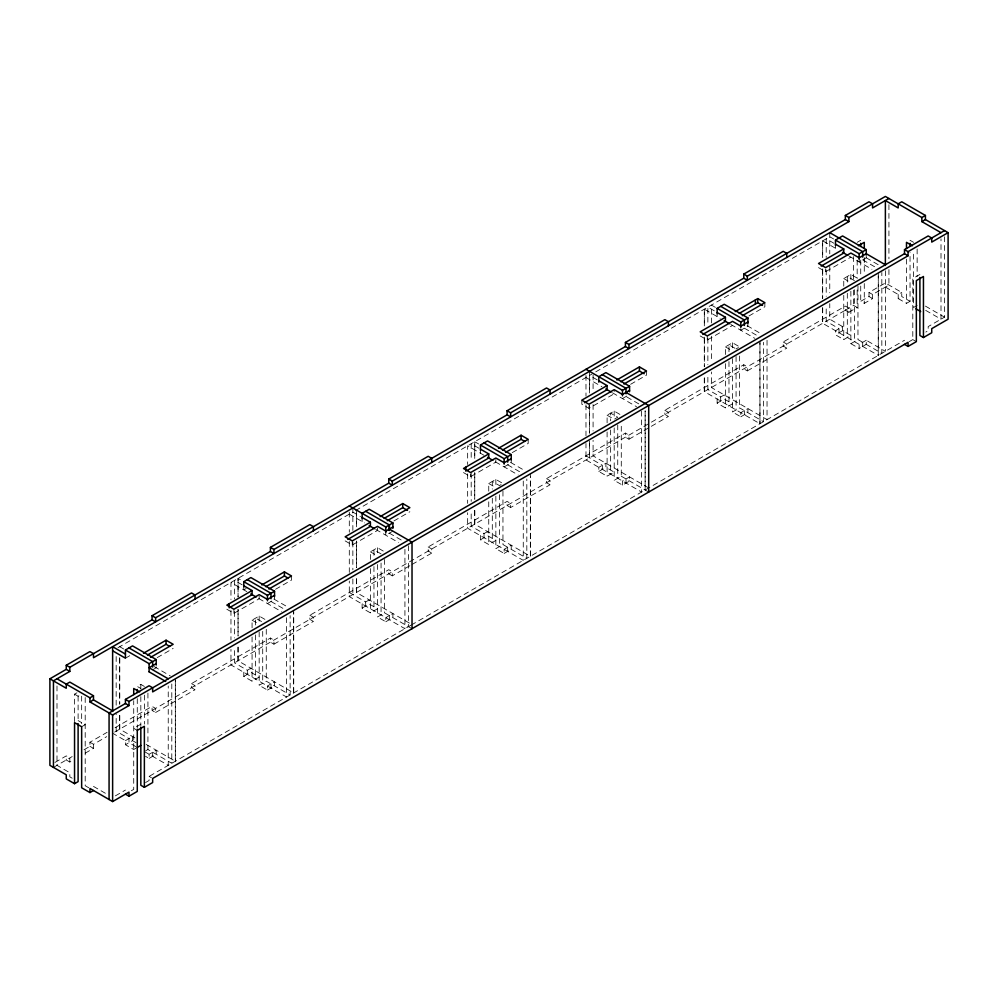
<?xml version="1.0" encoding="UTF-8"?>
<svg xmlns="http://www.w3.org/2000/svg" width="998" height="998" viewBox="0 0 998 998"><rect width="100%" height="100%" fill="white"/><g stroke="black" fill="none" stroke-linecap="round" stroke-linejoin="round"><path stroke-width="0.75" stroke-dasharray="4.99 3.74" d="M119.71 729.126L119.71 713.582L119.723 729.139L135.603 738.308M146.195 744.421L175.336 761.249L175.336 678.802M238.048 660.813L238.048 645.257L238.06 660.813L293.686 692.924L293.686 612.036M238.06 578.366L238.06 597.029L238.06 578.366L242.027 580.661M293.674 692.924L293.674 610.477M356.398 592.488L356.398 576.931L356.411 592.488L412.024 624.598M356.398 510.04L356.398 527.156L356.411 513.159M474.736 524.162L474.736 508.606L474.749 524.175L530.362 556.285L530.362 476.944M474.736 441.727L474.736 458.831L474.749 441.727L478.716 444.01M530.362 556.273L530.362 473.838M589.531 440.891L589.531 457.895L589.531 442.339M589.531 433.169L589.531 405.35M589.531 392.987L589.531 371.343M645.145 411.188L645.145 490.006L645.145 410.677M704.326 391.628L704.326 376.071L704.326 391.615L759.952 423.738L759.952 341.291M704.326 309.18L704.326 326.284L704.326 309.18L720.219 318.35M878.29 272.965L878.29 355.413L822.664 323.302L822.664 307.746M822.664 240.855L822.664 257.971L822.664 240.855L837.846 249.625M829.762 232.659L829.762 253.866M835.476 248.252L835.476 244.161M859.153 257.821L859.153 261.913L866.252 257.821L866.252 253.717M118.013 647.677L352.855 512.099L360.552 516.54M355.538 510.539L591.901 374.088M595.756 371.855L829.762 236.751L833.604 238.971M125.436 658.193L131.362 654.775M246.144 588.508L243.774 589.868L243.774 585.764M74.551 721.641L74.551 694.171L76.921 692.812M857.182 242.339L860.725 240.281M74.551 694.171L78.106 696.23L80.476 694.858M157.222 657.607L173.165 648.401M226.82 609.229L233.919 613.321L259.168 598.75L259.168 594.646M275.56 589.282L291.516 580.075L291.516 575.971M345.158 540.904L352.257 545.008L377.506 530.425L377.506 526.333M393.911 520.956L409.854 511.749M463.496 472.578L470.594 476.682L495.844 462.099L495.844 458.007M512.248 452.63L528.192 443.424L528.192 439.332M581.834 400.161L581.834 404.252L588.945 408.357L614.182 393.786L614.182 389.682M630.586 384.317L646.529 375.111L646.529 371.006M700.184 335.939L707.283 340.031L732.52 325.46M748.924 315.992L764.867 306.785L764.867 302.681M818.522 267.614L825.62 271.718L850.87 257.135M152.657 669.808L156.212 667.762L156.212 663.658M267.452 603.528L274.55 599.436L274.55 595.332M392.9 531.111L385.789 535.215L385.789 531.111M504.127 466.889L511.238 462.785L511.226 458.693M622.465 398.564L629.563 394.459M144.373 686.437L140.83 684.379L137.275 686.437L140.83 688.483M252.07 627.792L252.07 620.157L259.168 616.065L266.266 620.157M370.408 559.466L370.408 551.832L377.506 547.74L383.432 551.158M488.746 491.141L488.746 483.519L495.856 479.414L502.955 483.519L499.399 485.564L492.301 481.46L492.301 489.095M607.096 422.828L607.096 415.193L614.182 411.089L621.28 415.193M725.421 354.502L725.421 346.867L732.52 342.763L739.63 346.867M843.759 286.177L843.759 278.542L850.87 274.45L856.783 277.856M81.649 726.744L85.204 724.698L78.106 720.593M736.075 348.913L738.445 347.554M309.854 615.267L313.409 617.313L313.409 621.417L309.854 619.359L309.854 615.267L388.746 569.708L392.289 571.767L392.289 575.858L410.702 565.23M546.53 478.616L550.073 480.662L550.073 484.766L546.53 482.72L546.53 478.616L625.422 433.07L628.977 435.116L628.977 439.22L625.422 437.174L625.422 433.07M54.94 762.435L66.267 755.898L69.823 757.944L69.823 762.048L72.193 760.676M84.019 749.748L89.932 746.329L89.932 742.225L107.123 732.307M115.057 727.729L152.07 706.359L155.613 708.405L155.613 712.51L152.07 710.464L152.07 706.359M191.516 683.593L195.059 685.638L195.059 689.73L191.516 687.684L191.516 683.593L270.408 638.034L273.951 640.092L273.951 644.184L270.408 642.138L270.408 638.034M428.192 546.941L431.735 548.987L431.735 553.092L428.192 551.033L428.192 546.941L507.084 501.395L510.627 503.441L510.627 507.533L550.073 484.766M664.868 410.29L668.423 412.349L668.423 416.44L664.868 414.395L664.868 410.29L743.772 364.744L747.315 366.79L747.315 370.894L743.772 368.848L743.772 364.744M783.218 341.977L786.761 344.023L786.761 348.115L783.218 346.069L783.218 341.977L845.343 306.099L848.886 308.157L848.886 312.249L845.343 310.203L845.343 306.099M888.931 269.585L888.931 285.041L872.564 294.485L872.564 298.589L864.28 303.367L860.725 301.321L869.009 296.531L869.009 292.439L885.376 282.983L901.755 292.439L901.755 296.543L910.039 301.321L910.039 252.494M845.343 310.203L853.627 305.425L857.17 307.471L857.17 287.636M53.455 767.4L72.193 756.584M89.932 742.225L93.488 744.283L106.711 736.649M114.633 732.07L848.886 308.157M85.204 753.166L93.488 748.375L93.488 744.283M155.613 712.51L195.059 689.73M273.951 644.184L313.409 621.417M412.012 564.469L431.735 553.092M628.977 439.22L650.01 427.069M651.332 426.308L668.423 416.44M747.315 370.894L786.761 348.115M848.886 312.249L857.17 307.471M140.83 724.236L133.72 728.34L136.09 729.7M919.894 274.45L912.796 278.542L912.796 339.582L916.351 341.628M125.436 740.641L132.547 736.536L132.547 740.641L125.436 744.733L125.436 740.641L112.624 733.231M842.586 330.7L842.586 326.596L835.476 330.7L835.476 334.792L843.759 339.582L850.87 335.478L842.586 330.7L835.476 334.792M885.376 287.087L898.2 294.485L901.755 292.439M243.786 676.407L250.885 672.315L259.168 677.093L252.07 681.197L243.786 676.407L243.786 672.315L250.885 668.211L250.885 672.315M362.124 608.094L369.223 603.99L377.506 608.78L370.408 612.872L362.124 608.094L362.124 603.99L369.223 599.898L369.223 603.99M480.462 539.768L487.573 535.664L495.856 540.454L488.746 544.546L480.462 539.768L480.462 535.664L487.573 531.572L487.573 535.664M598.812 471.443L605.898 467.338L605.898 463.247L598.812 467.351L598.812 471.443L607.096 476.233L614.182 472.129L605.898 467.338M717.138 403.117L724.236 399.025L732.52 403.803L725.421 407.908L717.138 403.117L717.138 399.025L724.236 394.921L724.236 399.025M898.2 294.485L898.2 298.589L901.755 296.543M136.09 748.151L133.72 749.523L125.436 744.733M898.2 298.589L906.483 303.367L910.039 301.321M145.558 750.883L147.929 749.523L171.793 763.295L171.793 683.967M259.168 631.884L259.168 685.289L266.266 681.197L290.131 694.97L290.131 615.641M377.506 564.519L377.506 616.976L384.617 612.872L412.024 628.703M495.856 496.206L495.856 548.651L502.955 544.546L526.819 558.331L526.819 479.003M622.478 485.115L622.478 481.011L629.563 476.907L629.563 481.011L622.478 485.115L614.194 480.325L621.28 476.221L621.28 422.815M732.52 358.594L732.52 411.999L739.63 407.908L763.495 421.68L763.495 342.351M850.87 291.229L850.87 343.674L857.968 339.582L881.833 353.354L881.833 272.466M917.137 305.425L913.582 307.471L913.582 251.009M866.252 340.268L859.153 344.36L859.153 348.464L866.252 344.36L866.252 340.268L885.376 351.308L885.376 270.084M149.114 758.405L156.212 754.301L156.212 750.197L149.114 754.301L149.114 758.405L145.558 756.347M267.452 690.08L274.55 685.975L274.55 681.884L267.452 685.975L267.452 690.08L259.168 685.289M385.789 621.754L392.9 617.662L392.9 613.558L385.789 617.65L385.789 621.754L377.506 616.976M504.14 553.428L511.238 549.337L511.238 545.232L504.14 549.337L504.14 553.428L495.856 548.651M740.803 416.79L747.914 412.685L747.914 408.581L740.803 412.685L740.803 416.79L732.52 411.999M115.369 795.868L125.436 790.054M145.558 782.544L149.114 780.486L149.114 776.394L410.839 625.284M411.164 625.097L904.512 340.268M944.545 236.788L944.545 317.152L928.177 326.596L928.177 330.7L925.807 332.06M131.362 790.74L133.72 789.368L133.72 700.683M909.24 341.628L912.796 339.582M910.039 240.281L913.582 242.339M866.252 257.821L880.273 265.917M833.904 243.238L826.207 238.796L826.207 257.472M862.696 259.867L875.458 267.227M849.148 256.149L871.903 269.285M925.42 306.099L944.545 317.152M925.695 310.366L941.002 319.198L941.002 238.834M854.413 280.588L847.314 276.496L847.314 284.118M869.009 292.439L872.564 294.485M843.759 278.542L849.685 281.96M869.009 296.531L872.564 298.589M842.586 326.596L829.762 319.198L829.762 303.642M850.87 343.674L859.153 348.464M715.391 307.372L711.424 305.076L711.424 323.739M747.178 325.722L760.663 333.507M714.281 310.827L707.869 307.122L707.869 325.797M744.358 328.192L757.108 335.553M730.81 324.475L754.837 338.347M734.89 348.24L728.977 344.821L728.977 352.444M725.421 346.867L731.347 350.286M597.228 379.889L589.531 375.448L589.531 392.563M638.782 403.878L626.02 396.518L626.02 392.414M585.988 377.506L601.881 386.675M612.473 392.788L636.499 406.673M607.096 415.193L614.194 419.297L617.737 417.239L610.639 413.135L610.639 420.769M648.7 487.96L593.086 455.849L593.086 440.293M585.976 455.849L602.355 465.293L602.355 469.397M621.28 476.221L648.7 492.051M510.502 462.361L523.987 470.158M478.89 448.214L471.193 443.773L471.193 460.889M507.683 464.843L521.717 472.94M484.005 455.275L467.65 445.819L467.65 464.494M495.457 461.874L518.162 474.986M488.746 483.519L495.856 487.61M510.627 507.533L507.084 505.487L507.084 501.395M389.332 533.157L403.379 541.265M349.3 514.145L364.482 522.915M375.784 529.439L398.539 542.575M381.061 553.89L373.951 549.786L373.963 557.42M370.408 551.832L376.321 555.25M392.289 575.858L388.746 573.813L388.746 569.708M349.3 592.488L365.68 601.944L365.68 606.048M273.814 599.012L288.584 607.533M242.202 584.853L234.505 580.412L234.505 599.087M270.994 601.482L283.756 608.842M246.855 591.639L230.962 582.47L230.962 599.573M258.769 598.526L281.473 611.637M261.526 621.529L255.613 618.111L255.613 625.734M252.07 620.157L257.983 623.575M119.71 646.692L123.69 648.987M154.141 666.564L170.234 675.858M132.547 740.641L136.09 742.687M136.09 746.791L128.992 742.687L128.992 738.582L116.167 731.185L116.167 714.069M144.373 751.569L168.238 765.341L168.238 686.013M149.114 776.394L151.471 777.754M89.932 746.329L93.488 748.375M69.823 762.048L66.267 759.989L66.267 755.898M93.488 786.412L107.522 794.508M72.193 778.215L69.823 776.843L69.823 772.751L56.998 765.341L56.998 684.99M88.76 787.784L85.204 785.725L85.204 696.704M917.137 248.964L917.137 276.421M906.483 259.118L906.483 303.367M888.931 204.677L888.931 258.769M878.277 276.072L878.277 355.413M864.28 257.596L864.28 274.375M864.28 283.532L864.28 303.367M862.696 342.314L862.696 346.418M860.725 260.116L860.725 276.908M860.725 286.064L860.725 301.321M857.968 286.177L857.968 339.582M857.17 260.166L857.17 278.479M854.413 289.744L854.413 341.628M853.627 256.586L853.627 280.999M853.627 290.156L853.627 305.425M850.87 274.45L850.87 282.072M847.314 293.275L847.314 337.536M843.759 295.333L843.759 339.582M839.031 332.746L839.031 328.654L826.207 321.244L826.207 305.687M829.762 266.304L829.762 292.751M826.207 269.909L826.207 296.356M825.62 268.973L825.62 271.718M822.664 307.746L822.664 323.302M767.038 340.293L767.038 419.634L711.424 387.523L711.424 371.967M759.94 342.838L759.94 423.726M747.914 322.042L747.914 326.146L740.803 330.238L740.803 326.146M744.358 410.64L744.358 414.731M739.63 356.024L739.63 407.908M736.075 356.548L736.075 409.953M732.52 342.763L732.52 350.398M728.977 361.6L728.977 405.849M725.421 363.646L725.421 407.908M720.693 401.071L720.693 396.967L707.869 389.569L707.869 374.013M717.138 312.474L717.138 316.578M711.424 336.189L711.424 361.076M707.869 338.235L707.869 364.682M707.283 335.939L707.283 340.031M641.602 411.164L641.602 492.051L585.988 459.941L585.976 443.474M626.02 478.965L626.02 483.057M617.737 424.874L617.737 478.279M614.182 411.089L614.182 417.189M614.182 427.88L614.194 480.325M610.639 429.926L610.639 474.175M607.096 431.972L607.096 476.233M593.086 374.949L593.086 390.505M593.086 404.514L593.086 430.949M589.531 405.001L589.531 433.007M588.945 405.625L588.945 408.357M585.976 375.485L585.988 396.169M585.976 404.839L585.976 435.752M523.264 481.048L523.264 560.377L467.65 528.266L467.65 512.71M507.683 547.291L507.683 551.383M502.955 491.141L502.955 544.546M499.399 494.721L499.399 546.605M495.856 479.414L495.856 487.049M492.301 498.251L492.301 542.5M488.746 501.832L488.746 544.546M484.018 537.722L484.018 533.618L471.193 526.22L471.193 512.224M480.462 449.125L480.462 453.229M471.193 473.326L471.193 501.333M470.594 473.95L470.594 476.682M467.65 473.825L467.65 503.379M408.469 545.756L408.481 626.657M404.926 549.362L404.926 628.703L349.3 596.592L349.3 581.036M389.345 615.604L389.345 619.708M384.617 559.466L384.617 612.872M381.061 563.047L381.061 614.93M377.506 547.74L377.506 555.375M373.951 566.577L373.963 610.826M370.408 568.623L370.408 612.872M362.124 517.451L362.124 521.542M352.855 507.994L352.855 530.761M352.855 541.989L352.855 569.808M352.855 578.99L352.855 594.546M352.257 540.904L352.257 545.008M349.3 512.124L349.3 532.221M349.3 541.49L349.3 572.403M286.576 617.687L286.576 697.028L230.962 664.918L230.962 649.361M270.994 683.929L270.994 688.021M266.266 629.314L266.266 681.197M262.711 631.36L262.711 683.243M259.168 616.065L259.168 623.688M255.613 634.89L255.613 679.151M252.07 636.949L252.07 681.197M247.329 674.361L247.329 670.269L234.505 662.859L234.505 647.303M234.505 611.524L234.505 637.971M233.919 609.229L233.919 613.321M230.962 610.464L230.962 640.017M175.336 680.362L175.336 761.249M152.657 752.255L152.657 756.347M147.929 693.061L147.929 749.523M144.373 695.107L144.373 724.099M140.83 684.379L140.83 688.957M140.83 696.592L140.83 726.157M137.275 698.637L137.275 727.629M116.167 656.522L116.167 706.297M81.661 696.18L81.661 723.65M78.106 696.23L78.106 722.165M119.71 657.582L119.71 704.239L119.723 657.582M238.06 609.479L238.06 635.926L238.06 609.479M356.398 541.153L356.398 567.6L356.411 541.153M474.736 472.827L474.736 499.274L474.749 472.84M704.326 337.174L704.326 366.728L704.326 337.174M822.664 268.849L822.664 298.414L822.664 268.849"/><path stroke-width="1.5" d="M362.124 518.81L362.124 513.346L369.223 509.254L392.9 522.915L392.9 528.379M385.789 532.483L385.789 527.006L349.3 505.949M389.345 524.96L389.345 530.425L389.345 524.96L365.667 511.3M78.106 723.65L78.106 781.634L74.551 783.68L66.267 778.902L66.267 774.797L49.9 765.341L49.9 678.802L66.267 669.346L66.267 665.254L89.932 651.582L93.488 653.64L93.488 657.732L848.886 221.606L848.886 217.514L845.343 215.456L845.343 219.56L747.315 276.147L743.772 274.101L743.772 278.205L747.315 280.251L747.315 276.147M152.07 615.716L155.613 617.762L155.613 621.866L152.07 619.82L152.07 615.716L191.516 592.949L195.059 594.995L195.059 599.087M431.735 462.448L431.735 458.344L428.192 456.298L388.746 479.065L388.746 483.169L273.951 549.449L273.951 553.541L270.408 551.495L270.408 547.391L309.854 524.624L313.409 526.67L313.409 530.774M507.084 410.752L510.627 412.798L510.627 416.89L507.084 414.844L507.084 410.752L546.53 387.973L550.073 390.018L550.073 394.123M625.422 342.426L628.977 344.472L628.977 348.576L625.422 346.531L625.422 342.426L664.868 319.647L668.423 321.705L668.423 325.797M743.772 274.101L783.218 251.334L786.761 253.38L786.761 257.472M845.343 215.456L869.009 201.796L872.564 203.842L872.564 207.946L888.931 198.49M66.267 665.254L69.823 667.3L152.07 619.82M155.613 617.762L270.408 551.495M388.746 479.065L392.289 481.123L507.084 414.844M510.627 412.798L625.422 346.531M628.977 344.472L743.772 278.205M848.886 217.514L885.376 196.444L921.865 217.514L925.42 215.456L925.42 219.56L948.1 232.659L948.1 319.198L931.733 328.654L931.733 332.746L923.449 337.536L919.894 335.478L919.894 277.494M69.823 667.3L69.823 671.405L53.455 680.848L53.455 767.4M49.9 678.802L66.267 688.258L66.267 684.154L69.823 682.108L93.488 695.768L93.488 699.872L112.624 710.913M112.624 650.796L125.436 658.193L125.436 649.997L132.547 645.893L156.212 659.553L156.212 665.03M243.786 587.136L243.786 581.672L250.885 577.568L274.55 591.24L274.55 596.704M480.462 450.497L480.462 445.021L487.573 440.929L511.238 454.589L511.238 460.053M717.138 313.846L717.138 308.382L724.236 304.278L747.914 317.938L747.914 323.414M835.476 245.52L835.476 240.056L842.586 235.952L866.252 249.625L866.252 255.089M143.487 653.241L166.067 640.205L173.165 644.296L150.586 657.345M230.526 607.083L252.07 594.646L252.07 590.554L226.82 605.125L233.919 609.229L259.168 594.646L267.452 599.436L274.55 595.332M261.825 584.915L284.405 571.879L291.516 575.971L268.924 589.02M347.815 539.369L370.408 526.333L370.408 522.228L345.158 536.799L352.257 540.904L377.506 526.333L385.789 531.111L392.888 527.006M380.163 516.602L402.755 503.553L409.854 507.658L387.261 520.694M467.214 470.432L488.746 458.007L488.746 453.903L463.496 468.486L470.594 472.578L495.844 458.007L504.127 462.785L511.226 458.693M498.501 448.277L521.093 435.228L528.192 439.332L505.599 452.368M584.491 402.718L607.083 389.682L607.083 385.577L581.834 400.161L588.945 404.252L614.182 389.682L622.465 394.459L629.563 390.368M616.839 379.951L639.431 366.902L646.529 371.006L623.937 384.043M702.841 334.405L725.421 321.356L725.421 317.264L700.184 331.835L707.283 335.939L732.52 321.356L740.803 326.146L747.914 322.042M735.214 311.601L757.769 298.589L764.867 302.681L742.287 315.73M821.179 266.079L843.759 253.043L843.759 248.939L818.522 263.509L825.62 267.614L850.87 253.043L859.153 257.821L866.252 253.717L885.376 264.769M147.467 655.037L166.067 644.296L169.623 646.355M265.805 586.712L284.405 575.971L287.96 578.029M384.143 518.399L402.755 507.658L407.483 510.39M502.493 450.073L521.093 439.332L524.636 441.378M620.831 381.747L639.431 371.006L644.159 373.739M739.256 313.372L757.769 302.681L762.509 305.413M858.355 245.745L864.28 242.339L864.28 248.44M66.267 684.154L89.945 697.814L93.488 695.768M125.436 649.997L149.114 663.658L156.212 659.553M243.786 581.672L267.452 595.332L274.55 591.24M385.789 527.006L392.9 522.915M480.462 445.021L504.14 458.693L511.238 454.589M622.478 395.832L622.478 390.368L629.563 386.263L605.898 372.603L598.812 376.708L598.812 382.172M717.138 308.382L740.803 322.042L747.914 317.938M835.476 240.056L859.153 253.717L866.252 249.625M89.945 697.814L89.945 701.918L93.488 699.872M156.212 663.658L149.114 667.762L168.238 678.802M921.865 217.514L921.865 221.606L925.42 219.56M109.069 799.51L109.069 712.959L125.436 703.515L125.436 699.411L149.114 685.751L152.657 687.797L152.657 691.901L908.068 255.775L908.068 251.671L931.733 238.011L931.733 242.102L948.1 232.659M908.068 255.775L904.512 253.717L904.512 249.625L928.177 235.952L931.733 238.011M125.436 699.411L128.992 701.469L904.512 253.717M931.957 237.873L944.545 230.6M89.945 701.918L112.624 715.017L128.992 705.561L128.992 701.469M137.275 730.386L144.373 726.282L144.373 787.322L140.83 785.276L140.83 727.293M137.275 747.465L140.83 745.419M74.551 783.68L74.551 722.639L81.649 726.744L81.649 787.784L89.945 792.562L93.488 790.516M89.945 792.562L89.945 788.457L112.624 801.556L128.992 792.113L128.992 796.204L125.436 794.159M128.992 796.204L137.275 791.426L137.275 729.164M144.373 787.322L152.657 782.544L152.657 778.44L908.068 342.314L908.068 346.418L904.512 344.36M908.068 346.418L916.351 341.628L916.351 280.6L923.449 276.496L923.449 337.536M925.42 215.456L901.755 201.796L898.2 203.842L898.2 207.946L885.376 200.548L885.376 265.456M921.865 221.606L941.002 232.659M912.397 245.745L906.483 242.339L906.483 248.44M904.512 249.625L908.068 251.671M845.343 219.56L848.886 221.606M829.762 232.659L862.696 251.671L862.696 257.135M835.476 244.161L843.759 248.939M842.537 252.319L847.826 255.376M915.952 308.831L920.68 311.563M720.693 306.324L744.358 319.996L744.358 325.46M717.138 312.474L725.421 317.264M724.186 320.645L729.488 323.701M602.355 374.649L626.02 388.322L626.02 393.786M585.976 369.297L622.478 390.368M626.02 392.414L648.7 405.512L648.7 492.051M598.8 380.799L607.083 385.577M605.848 388.971L611.15 392.027M484.018 442.975L507.683 456.647L507.683 462.111M480.462 449.125L488.746 453.903M487.511 457.296L492.812 460.352M388.746 483.169L392.289 485.215L392.289 481.123M389.332 529.065L412.024 542.151L412.024 628.703M362.124 517.451L370.408 522.228M369.16 525.609L374.462 528.666M270.408 547.391L273.951 549.449M247.329 579.626L270.994 593.286L270.994 598.75M243.774 585.764L252.07 590.554M250.822 593.935L256.124 596.991M128.992 647.939L152.657 661.612L152.657 667.076M125.436 654.089L112.624 646.692L112.624 711.462M149.114 671.854L165.693 681.434M139.645 691.901L133.72 688.483L133.72 694.583M66.267 669.346L69.823 671.405M125.436 703.515L128.992 705.561M56.998 678.802L65.98 683.979M910.039 243.337L910.039 246.381M860.725 243.337L860.725 246.394M859.153 253.717L859.153 259.181M757.769 298.589L757.769 302.681M755.399 299.949L755.399 304.053M740.803 322.042L740.803 327.506M639.431 366.902L639.431 371.006M629.563 386.263L629.563 391.727M521.093 435.228L521.093 439.332M504.14 458.693L504.14 464.157M465.866 467.114L465.866 471.218M402.755 503.553L402.755 507.658M284.405 571.879L284.405 575.971M267.452 595.332L267.452 600.796M229.191 603.765L229.191 607.857M166.067 640.205L166.067 644.296M149.114 663.658L149.114 671.854M137.275 689.481L137.275 692.537M112.624 715.017L112.624 801.556"/></g></svg>
